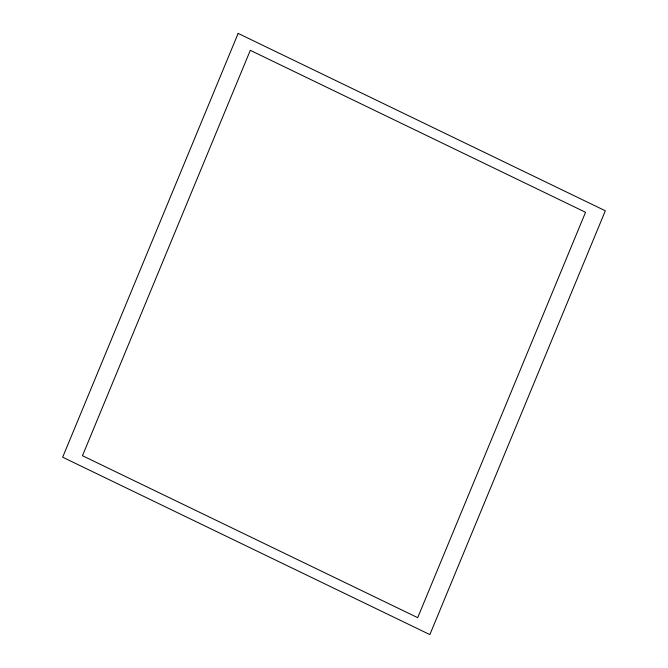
<?xml version="1.0" encoding="UTF-8"?>
<svg xmlns="http://www.w3.org/2000/svg" width="668" height="668" viewBox="0 0 668 668"><rect width="100%" height="100%" fill="white"/><g stroke="black" fill="none" stroke-linecap="round" stroke-linejoin="round"><path stroke-width="1" d="M238.142 33.4L62.667 457.213L429.858 634.6L605.333 210.787L238.142 33.4M250.3 50.334L82.456 455.71L417.7 617.666L585.544 212.29L250.3 50.334"/></g></svg>
